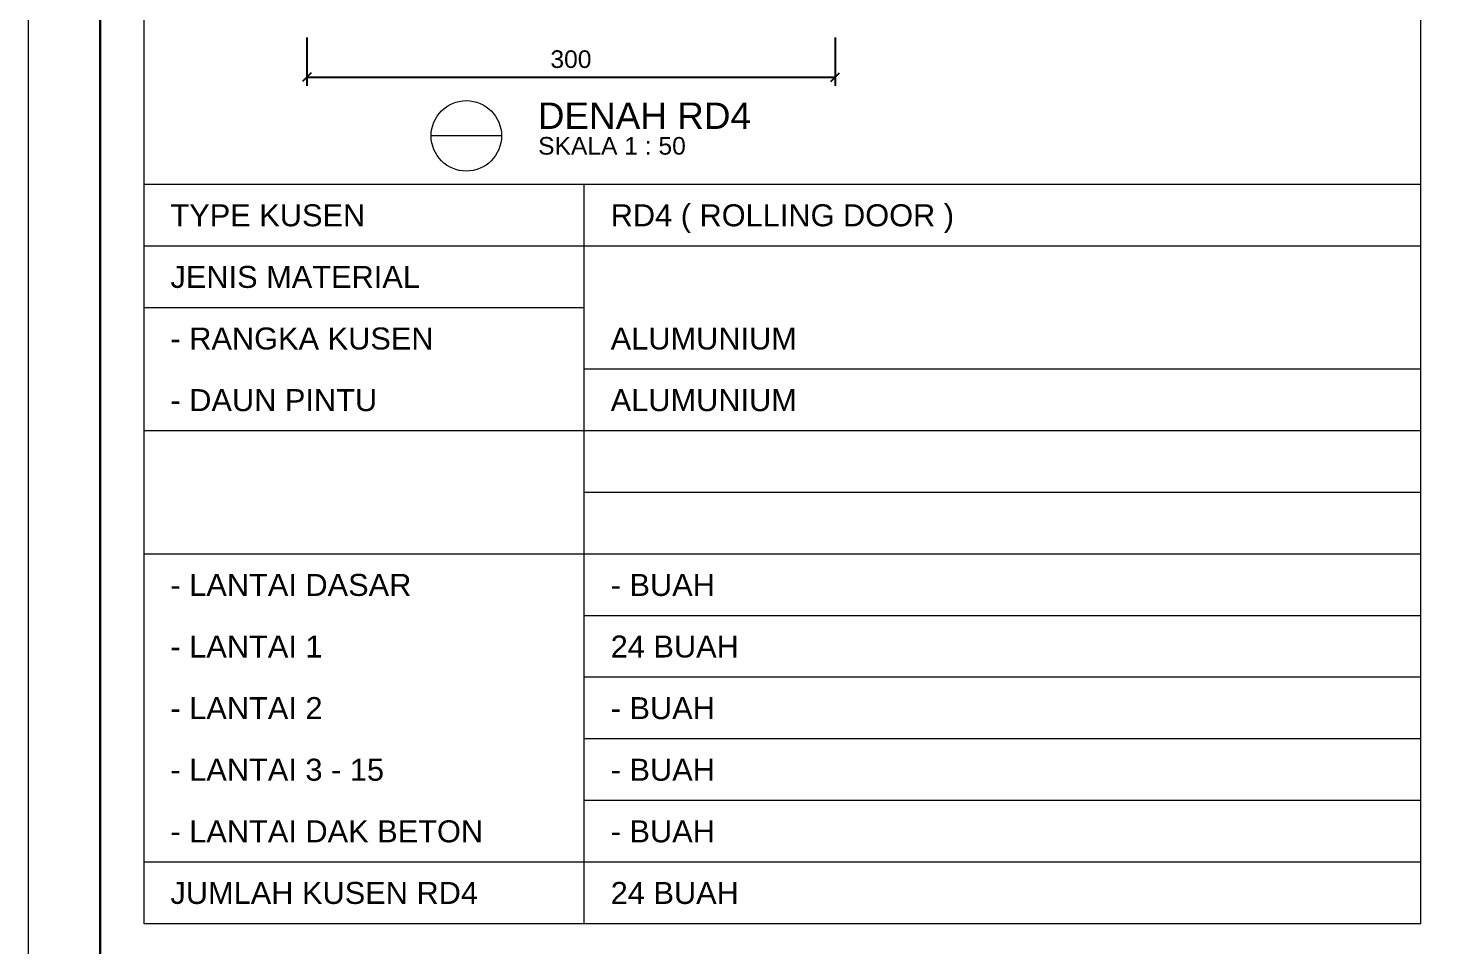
# Model space of a CAD drawing. Header units: millimetres. Extents: x -108 to 351, y -17 to 192.
# Drawn here: x 292.04 to 308.1, y 48.74 to 59.16 of the extents above; entities that cross this region are included whole.
import ezdxf
from ezdxf.enums import TextEntityAlignment as Align

# ---------------------------------------------------------------- set-up
doc = ezdxf.new("R2010")
doc.units = ezdxf.units.MM
doc.layers.get('defpoints').update_dxf_attribs({"color": 1})
for name, color, linetype, lineweight in [('KOP', 7, 'Continuous', 20), ('KOP GARIS', 1, 'Continuous', 30), ('lan', 7, 'Continuous', 15), ('NOT', 7, 'Continuous', 20), ('u', 6, 'Continuous', 20)]:
    doc.layers.add(name, color=color, linetype=linetype, lineweight=lineweight)
doc.styles.get("Standard").update_dxf_attribs({"font": 'arial.ttf'})
doc.dimstyles.new('SK-50', dxfattribs={"dimscale": 0, "dimtxt": 0.2, "dimasz": 0.1, "dimexe": 0.1, "dimexo": 0, "dimgap": 0.1, "dimtad": 1, "dimdec": 0, "dimlfac": 50, "dimzin": 0, "dimdsep": 46, "dimtxsty": 'Standard', "dimblk": 'OBLIQUE', "dimcen": 0.09, "dimclrd": 256, "dimclre": 256, "dimclrt": 256, "dimadec": 0, "dimazin": 0, "dimtfac": 1, "dimtdec": 0, "dimtofl": 0, "dimtmove": 0, "dimatfit": 3, "dimldrblk": 'OBLIQUE', "dimfxl": 0, "dimtolj": 1, "dimtzin": 0, "dimarcsym": 0})

# ---------------------------------------------------------------- blocks, each defined once
blk = doc.blocks.new('KOPA2-TPAK r')
at = {"layer": 'KOP'}
blk.add_lwpolyline([(0, 0), (59.4, 0), (59.4, 42.135), (0, 42.135)], close=True, dxfattribs=at)
at = {"layer": 'KOP GARIS'}
blk.add_lwpolyline([(0.815, 0.815), (58.585, 0.815), (58.585, 41.32), (0.815, 41.32)], close=True, dxfattribs=at)
at = {"layer": 'KOP'}
for p in [(51.864, 6.612), (51.864, 6.212), (51.864, 5.812)]:
    blk.add_attdef('JUDUL', p, '', height=0.25, dxfattribs=at)
for tag, p in [('SKALA', (51.816, 4.913)), ('SKALA', (51.816, 4.602)), ('SKALA', (51.816, 4.312)), ('AR-00', (57.749, 3.195))]:
    blk.add_attdef(tag, text='', height=0.172, dxfattribs=at).set_placement(p, align=Align.MIDDLE_CENTER)
blk = doc.blocks.new('_Oblique')
at = {"color": 0, "linetype": 'ByBlock', "lineweight": -2}
blk.add_line((-0.5, -0.5), (0.5, 0.5), dxfattribs=at)
blk = doc.blocks.new('*D341')
at = {"layer": 'defpoints', "color": 0, "transparency": 16777216}
for p in [(295.203, 59.055), (301.203, 59.055), (301.203, 58.605)]:
    blk.add_point(p, dxfattribs=at)
at = {"layer": 'u', "lineweight": -2, "transparency": 16777216}
for p, q in [((295.203, 59.055), (295.203, 58.505)), ((301.203, 59.055), (301.203, 58.505)), ((295.203, 58.605), (301.203, 58.605))]:
    blk.add_line(p, q, dxfattribs=at)
at = {"layer": 'u', "lineweight": -2, "transparency": 16777216, "xscale": 0.1, "yscale": 0.1, "zscale": 0.1, "rotation": 180}
blk.add_blockref('_Oblique', (295.203, 58.605), dxfattribs=at)
at = {"layer": 'u', "lineweight": -2, "transparency": 16777216, "xscale": 0.1, "yscale": 0.1, "zscale": 0.1}
blk.add_blockref('_Oblique', (301.203, 58.605), dxfattribs=at)
at = {"layer": 'u', "transparency": 16777216, "insert": (298.203, 58.808), "char_height": 0.2, "attachment_point": 5}
blk.add_mtext('\\A1;300', dxfattribs=at)
blk = doc.blocks.new('Ndtpd')
blk.add_line((0.747, 0), (-0.747, 0))
blk.add_circle((0, 0), 0.747)
at = {"flags": 4}
for tag, height, p in [('NO', 0.5, (0, 0.148)), ('NOLBR', 0.3, (0, -0.398))]:
    blk.add_attdef(tag, text='', height=height, dxfattribs=at).set_placement(p, align=Align.CENTER)
for tag, p, height in [('NDTPD', (1.516, 0.148), 0.5), ('SKALA', (1.523, -0.398), 0.3)]:
    blk.add_attdef(tag, p, '', height=height, dxfattribs=at)

msp = doc.modelspace()

# ---------------------------------------------------------------- linework, layer by layer
at = {"layer": 'lan'}
for p, q in [((293.35435, 48.98506), (293.35435, 68.98506)), ((307.85435, 48.98506), (307.85435, 68.98506)), ((307.85435, 57.38506), (293.35435, 57.38506)), ((298.35435, 48.98506), (298.35435, 57.38506)), ((307.85435, 56.68506), (293.35435, 56.68506)), ((298.35435, 55.98506), (293.35435, 55.98506)), ((307.85435, 55.28506), (298.35435, 55.28506)), ((307.85435, 54.58506), (293.35435, 54.58506)), ((307.85435, 53.88506), (298.35435, 53.88506)), ((307.85435, 53.18506), (293.35435, 53.18506)), ((307.85435, 52.48506), (298.35435, 52.48506)), ((307.85435, 51.78506), (298.35435, 51.78506)), ((307.85435, 51.08506), (298.35435, 51.08506)), ((307.85435, 50.38506), (298.35435, 50.38506)), ((307.85435, 49.68506), (293.35435, 49.68506)), ((307.85435, 48.98506), (293.35435, 48.98506))]:
    msp.add_line(p, q, dxfattribs=at)

# ---------------------------------------------------------------- block references
at = {"layer": 'KOP'}
msp.add_blockref('KOPA2-TPAK r', (292.03958, 27.17029), dxfattribs=at)
at = {"layer": 'NOT'}
ref = msp.add_blockref('Ndtpd', (297.01485, 57.93786), dxfattribs=dict(at, xscale=0.5354752342704153, yscale=0.5354752342704153, zscale=0.5354752342704153))
ref.add_attrib('NDTPD', 'DENAH RD4', (297.82664, 58.01687), dxfattribs={"layer": '0', "height": 0.3, "flags": 4})
ref.add_attrib('SKALA', 'SKALA 1 : 50', (297.8305, 57.72454), dxfattribs={"layer": '0', "height": 0.2, "flags": 4})

# ---------------------------------------------------------------- texts
for s, p in [('TYPE KUSEN', (293.65435, 56.91006)), ('RD4 ( ROLLING DOOR )', (298.65435, 56.91006)), ('JENIS MATERIAL', (293.65435, 56.21006)), ('- RANGKA KUSEN', (293.65435, 55.51006)), ('ALUMUNIUM', (298.65435, 55.51006)), ('- DAUN PINTU', (293.65435, 54.81006)), ('ALUMUNIUM', (298.65435, 54.81006)), ('- LANTAI DASAR', (293.65435, 52.71006)), ('- BUAH', (298.65435, 52.71006)), ('- LANTAI 1', (293.65435, 52.01006)), ('24 BUAH', (298.65435, 52.01006)), ('- LANTAI 2', (293.65435, 51.31006)), ('- BUAH', (298.65435, 51.31006)), ('- LANTAI 3 - 15', (293.65435, 50.61006)), ('- BUAH', (298.65435, 50.61006)), ('- LANTAI DAK BETON', (293.65435, 49.91006)), ('- BUAH', (298.65435, 49.91006)), ('JUMLAH KUSEN RD4', (293.65435, 49.21006)), ('24 BUAH', (298.65435, 49.21006))]:
    msp.add_text(s, height=0.25, dxfattribs=at).set_placement(p)

# ---------------------------------------------------------------- dimensions: what is measured, and where the dimension line sits
at = {"layer": 'u'}
dim = msp.add_linear_dim(base=(301.2026, 58.60535), p1=(295.2026, 59.05535), p2=(301.2026, 59.05535), dimstyle='SK-50', override={"dimscale": 1, "dimtxt": 0.2}, dxfattribs=at)
dim.commit()
dim.dimension.update_dxf_attribs({"geometry": '*D341', "text_midpoint": (298.2026, 58.60535), "dimtype": 160})

doc.saveas('drawing.dxf')
